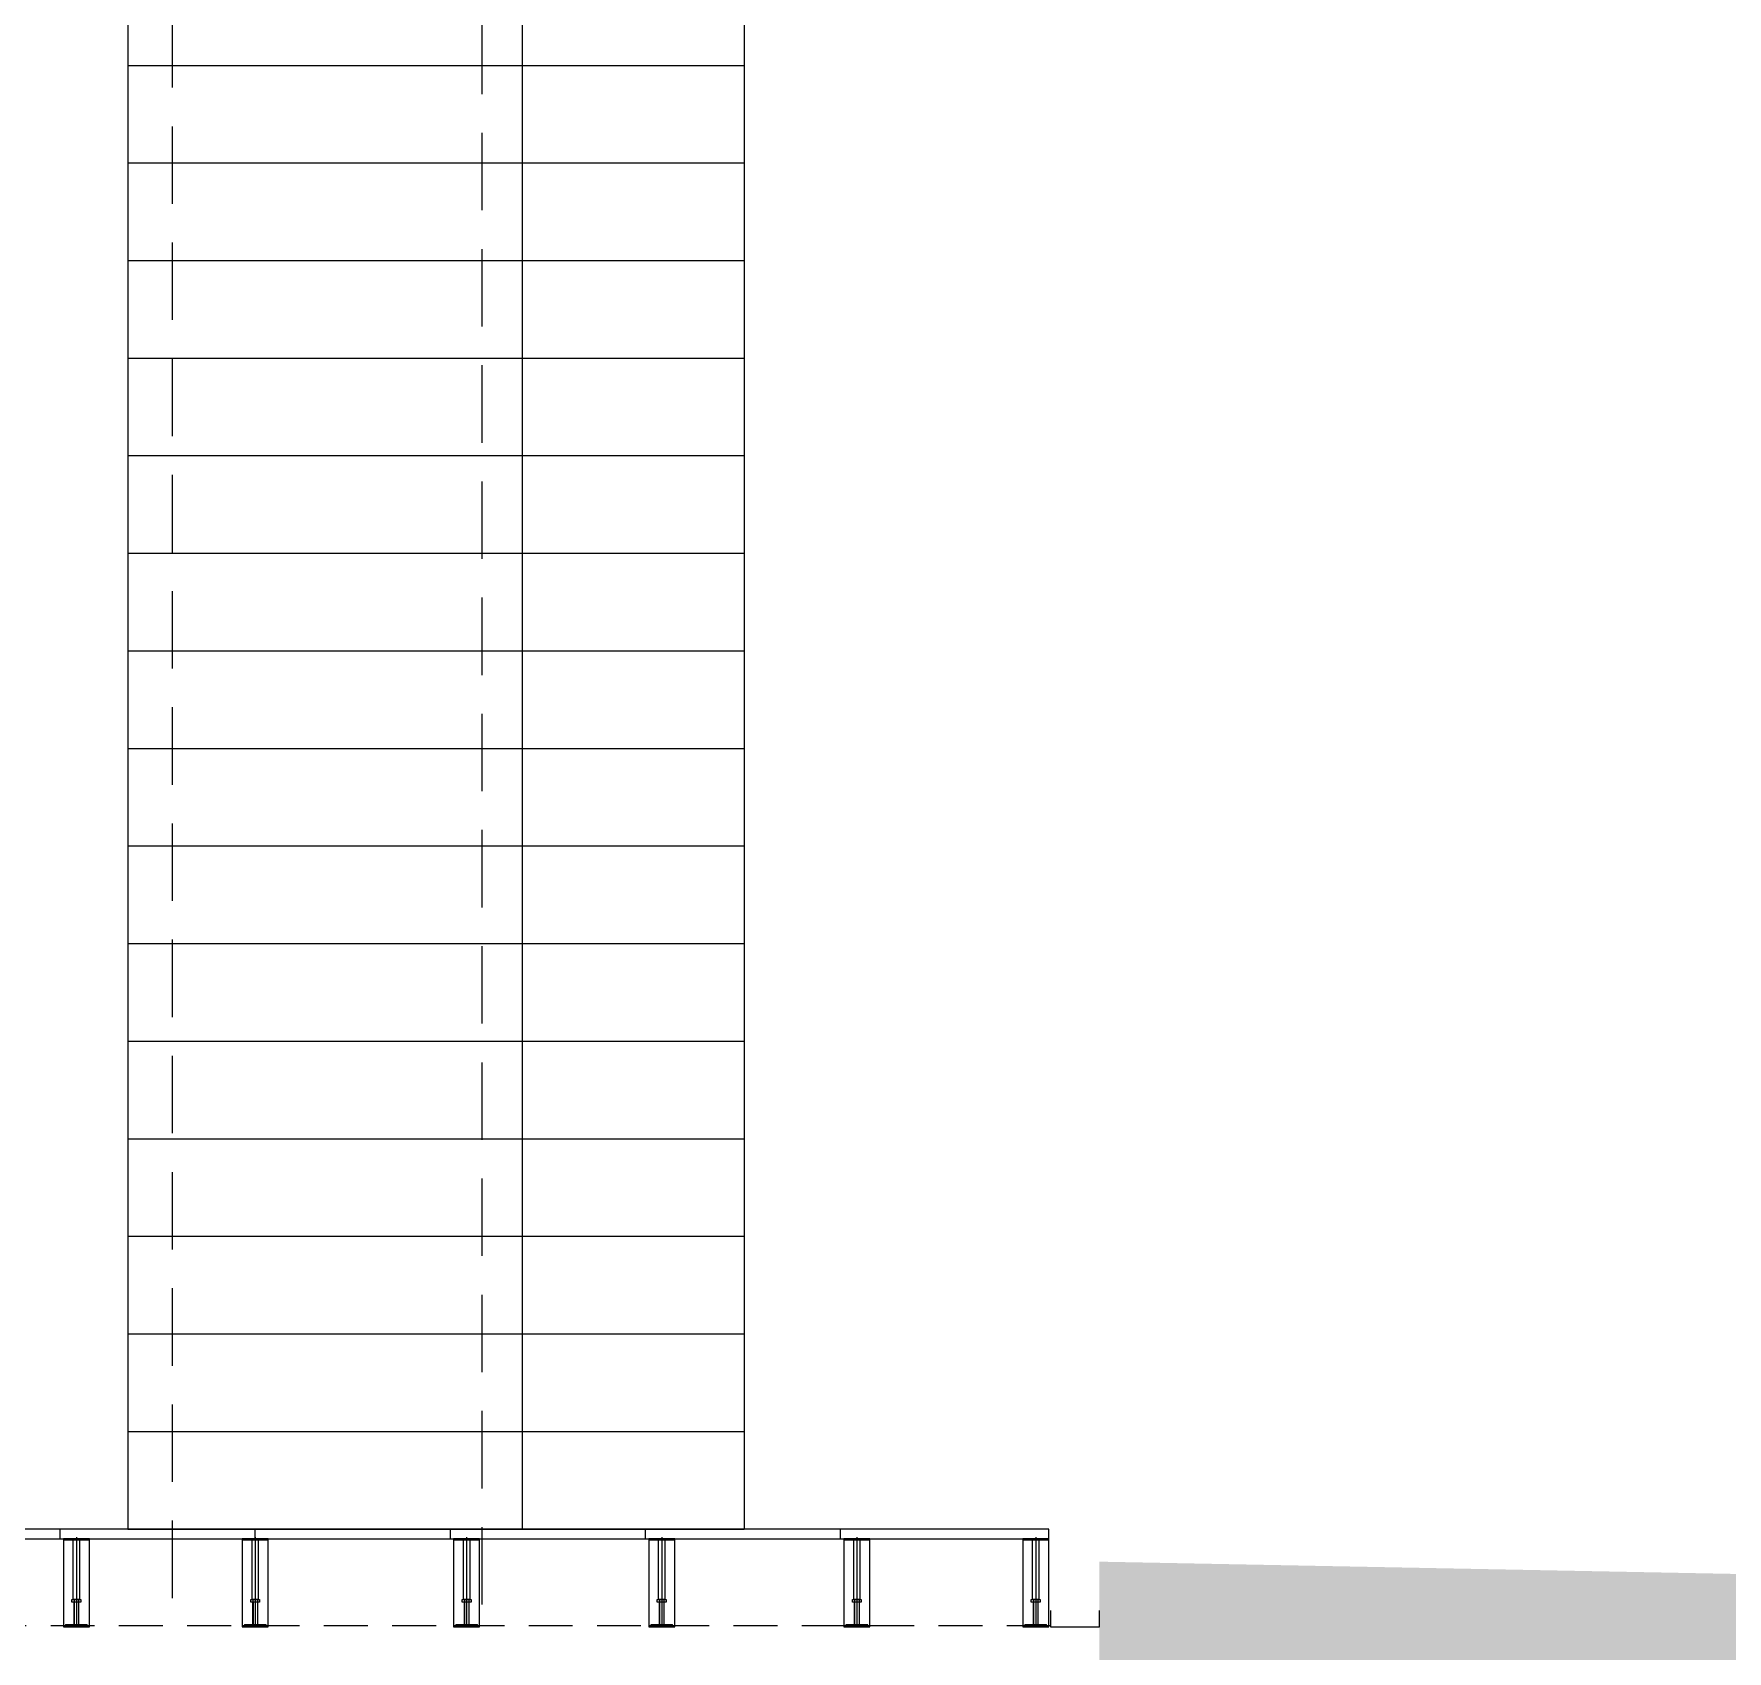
# Model space of a CAD drawing. Header units: millimetres. Extents: x 17311 to 801382, y -242618 to -104888.
# Drawn here: x 160219 to 165425, y -226033 to -221062 of the extents above; entities that cross this region are included whole.
import ezdxf

# ---------------------------------------------------------------- set-up
doc = ezdxf.new("R2010")
doc.units = ezdxf.units.MM
doc.header["$LTSCALE"] = 250
doc.linetypes.add('HID', pattern=[2.8, 1.8, -1])
doc.linetypes.add('HIDDEN2', pattern=[4.7625, 3.175, -1.5875])
for name, color, linetype in [('A-ELE-8', 8, 'Continuous'), ('A-ELE-8 해치', 8, 'Continuous'), ('A-FIN', 6, 'Continuous'), ('A-HAT', 252, 'Continuous'), ('A-WP', 1, 'HID'), ('A-버림CONC', 4, 'Continuous'), ('Access Floor', 9, 'Continuous'), ('지반', 254, 'Continuous')]:
    doc.layers.add(name, color=color, linetype=linetype)
doc.layers.add('A-ELE-9', color=9, linetype='Continuous', lineweight=5)
doc.layers.add('NOPLOT', color=191, linetype='Continuous', plot=False)

# ---------------------------------------------------------------- blocks, each defined once
blk = doc.blocks.new('A$Cfe410360')
at = {"layer": 'Access Floor'}
for p, q in [((-80, 0), (0, 0)), ((-40, 5), (-40, -270)), ((-46.9, -186), (-46.9, -194)), ((-33.1, -186), (-33.1, -194)), ((-77.5, -269), (-2.5, -269))]:
    blk.add_line(p, q, dxfattribs=at)
for points in [[(-80, -1), (0, -1), (0, -3), (-80, -3)], [(-53.6, -194), (-26.4, -194), (-26.4, -186), (-53.6, -186)], [(-48, -264), (-48, -194), (-32, -194), (-32, -264)]]:
    blk.add_lwpolyline(points, close=True, dxfattribs=at)
blk.add_lwpolyline([(-49.5, -3), (-49.5, -186), (-30.5, -186), (-30.5, -3)], dxfattribs=at)
at = {"layer": 'Access Floor', "elevation": 0}
for points in [[(-46.8, -194), (-46.8, -264)], [(-33.2, -194), (-33.2, -264)], [(-77.5, -268), (-2.5, -268), (-2.5, -266.5), (-77.5, -266.5), (-77.5, -268)]]:
    blk.add_lwpolyline(points, dxfattribs=at)
blk.add_lwpolyline([(-74, -266.5), (-74, -266, -0.413034), (-72, -264), (-8, -264, -0.413034), (-6, -266), (-6, -266.5)], format="xyb", dxfattribs=at)
at = {"layer": 'NOPLOT'}
blk.add_lwpolyline([(-80, 0), (0, 0), (0, -270), (-80, -270)], close=True, dxfattribs=at)

msp = doc.modelspace()

# ---------------------------------------------------------------- hatches: boundary and pattern name
at = {"layer": 'A-ELE-8 해치'}
h = msp.add_hatch(dxfattribs=at)
h.set_pattern_fill('_USER', color=256, scale=300, pattern_type=0)
h.set_pattern_definition([(0, (160507.33, -221158.4), (0, 300), [])])
h.paths.add_polyline_path([(162402.8, -221158.4), (160507.3, -221158.4), (160507.3, -225658.4), (162402.8, -225658.4)])
at = {"layer": '지반'}
h = msp.add_hatch(dxfattribs=at)
h.set_pattern_fill('EARTH', color=251, scale=70, angle=45)
h.paths.add_polyline_path([(19867.6, -225858.4), (19867.6, -231658.4), (170632.4, -231658.4), (170632.4, -225896), (163495.3, -225758.4), (163495.3, -226258.4), (163595.3, -226258.4), (163595.3, -226318.4), (162015.3, -226318.4), (162015.3, -227028.4), (162115.3, -227028.4), (162115.3, -227088.4), (157775.3, -227088.4), (157775.3, -227028.4), (157875.3, -227028.4), (157875.3, -226238.4), (149735.3, -226238.4), (149665.3, -226168.4), (136125.3, -226168.4), (136055.3, -226238.4), (128115.3, -226238.4), (128115.3, -226878.4), (128215.3, -226878.4), (128215.3, -226938.4), (126375.3, -226938.4), (126375.3, -226878.4), (126475.3, -226878.4), (126475.3, -226238.4), (126045.3, -226238.4), (126045.3, -226178.4), (126145.3, -226178.4), (126145.3, -225758.4), (27395.3, -225758.4), (27395.3, -225858.4)])

# ---------------------------------------------------------------- linework, layer by layer
at = {"layer": 'A-ELE-8'}
msp.add_line((161719.8, -219108.4), (161719.8, -225658.4), dxfattribs=at)
msp.add_line((161719.8, -219108.4), (161719.8, -225658.4), dxfattribs=at)
at = {"layer": 'A-ELE-8 해치', "linetype": 'Continuous'}
msp.add_line((160507.3, -221158.4), (162402.8, -221158.4), dxfattribs=at)
at = {"layer": 'A-ELE-9'}
for p, q in [((160507.3, -219108.4), (160507.3, -225658.4)), ((162402.8, -219108.4), (162402.8, -225658.4))]:
    msp.add_line(p, q, dxfattribs=at)
at = {"layer": 'A-FIN'}
for p, q in [((160299.3, -225688.4), (160299.3, -225658.4)), ((160899.3, -225688.4), (160899.3, -225658.4)), ((161499.3, -225688.4), (161499.3, -225658.4)), ((162099.3, -225688.4), (162099.3, -225658.4)), ((162699.3, -225688.4), (162699.3, -225658.4))]:
    msp.add_line(p, q, dxfattribs=at)
at = {"layer": 'A-FIN', "elevation": 0}
msp.add_lwpolyline([(163339.3, -225688.4), (163339.3, -225658.4), (159901.3, -225658.4), (159901.3, -225688.4)], close=True, dxfattribs=at)
at = {"layer": 'A-HAT', "linetype": 'HIDDEN2', "ltscale": 0.3}
for p, q in [((160643.9, -218488.4), (160643.9, -225958.4)), ((161596.6, -218508.4), (161596.6, -225958.4))]:
    msp.add_line(p, q, dxfattribs=at)
at = {"layer": 'A-WP', "ltscale": 0.3}
msp.add_line((163345.3, -225955.4, 0), (159798.3, -225955.4, 0), dxfattribs=at)
at = {"layer": 'A-버림CONC', "elevation": 0}
msp.add_lwpolyline([(163345.3, -225908.4), (163345.3, -225958.4), (163495.3, -225958.4), (163495.3, -225908.4), (163495.3, -225908.4)], dxfattribs=at)

# ---------------------------------------------------------------- block references
at = {"layer": 'Access Floor', "xscale": -1}
for p in [(160309.3, -225688.4), (160859.3, -225688.4), (161509.3, -225688.4), (162109.3, -225688.4), (162709.3, -225688.4), (163259.3, -225688.4)]:
    msp.add_blockref('A$Cfe410360', p, dxfattribs=at)

doc.saveas('drawing.dxf')
